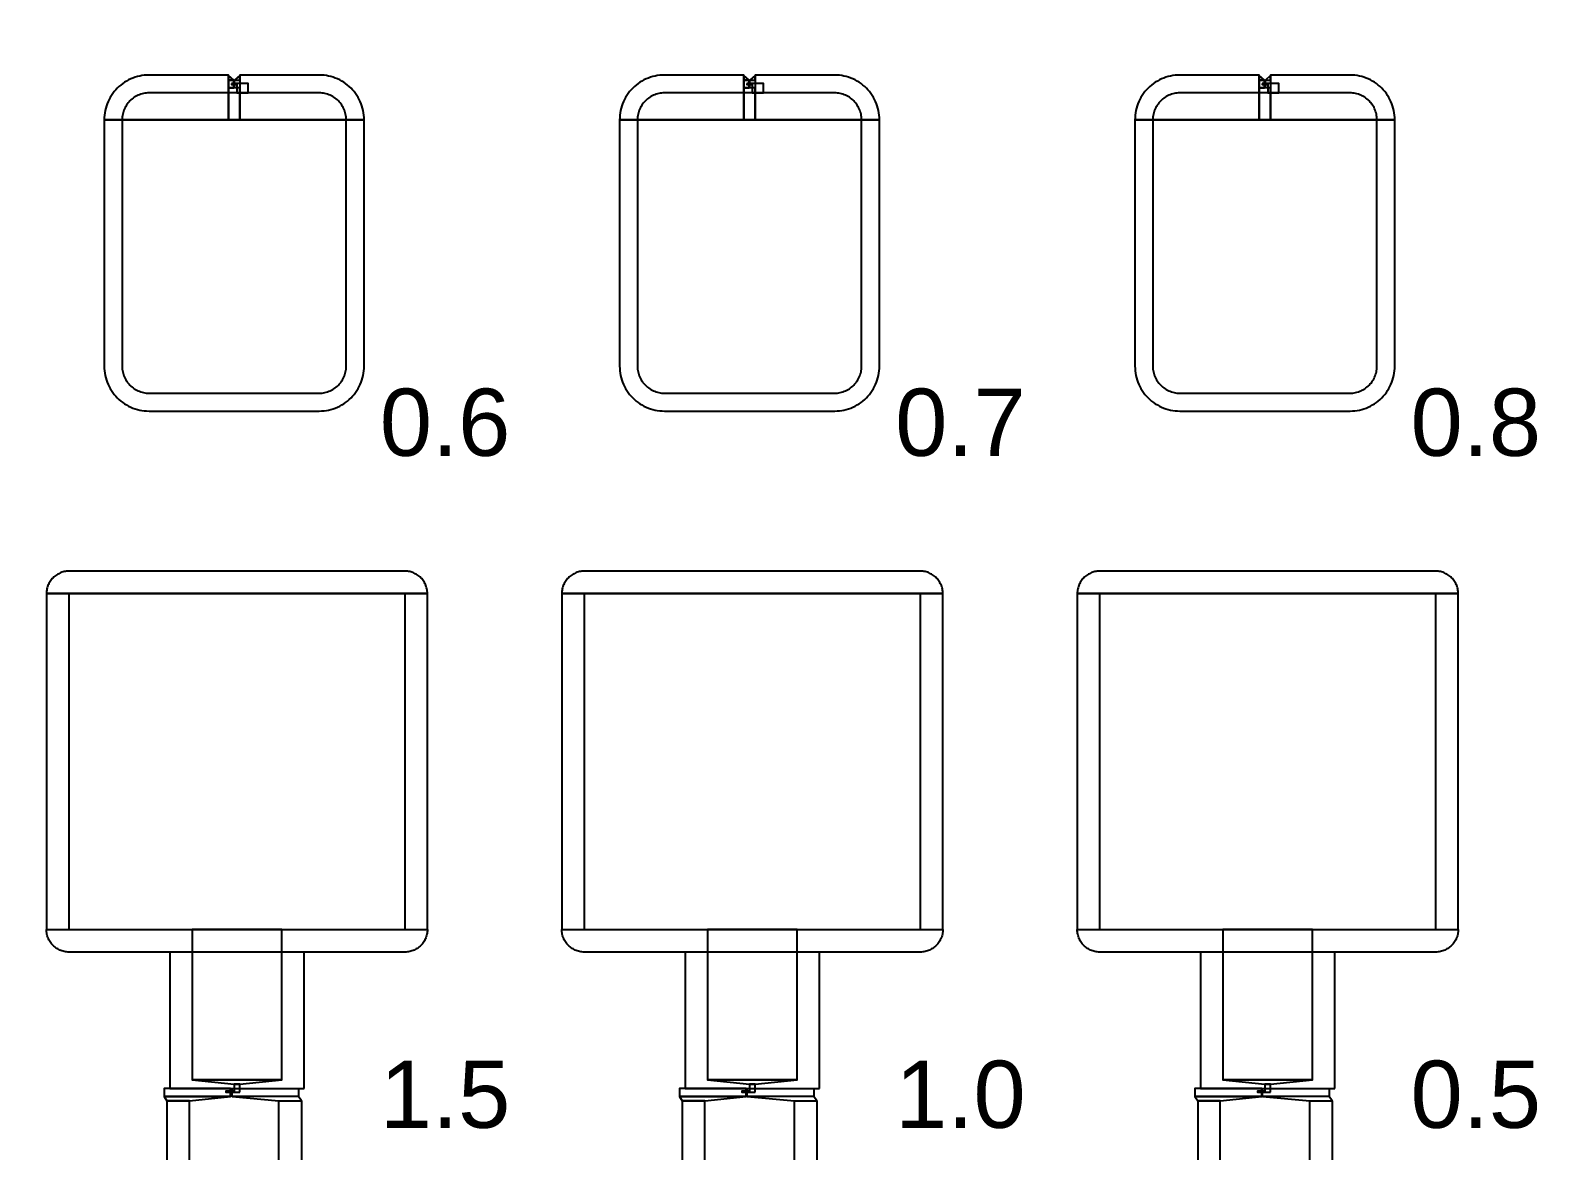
# Model space of a CAD drawing. Extents: x -50000 to 50000, y -50000 to 50000.
# Drawn here: x -33752 to -32402, y -19060 to -18060 of the extents above; entities that cross this region are included whole.
import ezdxf

# ---------------------------------------------------------------- set-up
doc = ezdxf.new("R2010")
doc.units = 0
doc.layers.get('0').update_dxf_attribs({"linetype": 'CONTINUOUS'})
for name, color, linetype in [('BASEMETAL', 4, 'CONTINUOUS'), ('FRAME', 8, 'CONTINUOUS'), ('MARKERS', 2, 'CONTINUOUS'), ('SECONDLAYER', 6, 'CONTINUOUS')]:
    doc.layers.add(name, color=color, linetype=linetype)
doc.styles.get("Standard").update_dxf_attribs({"font": 'arial.ttf'})

# ---------------------------------------------------------------- blocks, each defined once
blk = doc.blocks.new('CHIP_JARRAY')
for points in [[(2269.5, 3360), (2325, 3360), (2325, 3400), (2254, 3400), (2251.9, 3399.9), (2249.8, 3399.8), (2247.7, 3399.5), (2245.7, 3399.1), (2243.6, 3398.6), (2241.6, 3398), (2239.7, 3397.3), (2237.7, 3396.5), (2235.8, 3395.6), (2234, 3394.6), (2232.2, 3393.5), (2230.5, 3392.4), (2228.8, 3391.1), (2227.2, 3389.7), (2225.7, 3388.3), (2224.3, 3386.8), (2222.9, 3385.2), (2221.6, 3383.5), (2220.5, 3381.8), (2219.4, 3380), (2218.4, 3378.2), (2217.5, 3376.3), (2216.7, 3374.3), (2216, 3372.4), (2215.4, 3370.4), (2214.9, 3368.3), (2214.5, 3366.3), (2214.2, 3364.2), (2214.1, 3362.1), (2214, 3360), (2214, 3360)], [(2329.7, 3395.5), (2325, 3399.5), (2325, 3399.5), (2325, 3395.5)], [(2329.7, 3388.5), (2329.7, 3395.5), (2325, 3395.5), (2325, 3388.5)], [(2335, 3360), (2335, 3388.5), (2325, 3388.5), (2325, 3360)], [(2335, 3395.5), (2335, 3399.5), (2335, 3399.5), (2330.3, 3395.5)], [(2330.3, 3388.5), (2330.3, 3395.5), (2335, 3395.5), (2335, 3388.5)], [(2390.5, 3360), (2446, 3360), (2446, 3360), (2445.9, 3362.1), (2445.8, 3364.2), (2445.5, 3366.3), (2445.1, 3368.3), (2444.6, 3370.4), (2444, 3372.4), (2443.3, 3374.3), (2442.5, 3376.3), (2441.6, 3378.2), (2440.6, 3380), (2439.5, 3381.8), (2438.4, 3383.5), (2437.1, 3385.2), (2435.7, 3386.8), (2434.3, 3388.3), (2432.8, 3389.7), (2431.2, 3391.1), (2429.5, 3392.4), (2427.8, 3393.5), (2426, 3394.6), (2424.2, 3395.6), (2422.3, 3396.5), (2420.3, 3397.3), (2418.4, 3398), (2416.4, 3398.6), (2414.3, 3399.1), (2412.3, 3399.5), (2410.2, 3399.8), (2408.1, 3399.9), (2406, 3400), (2335, 3400), (2335, 3360)], [(2729.5, 3360), (2785, 3360), (2785, 3400), (2714, 3400), (2711.9, 3399.9), (2709.8, 3399.8), (2707.7, 3399.5), (2705.7, 3399.1), (2703.6, 3398.6), (2701.6, 3398), (2699.7, 3397.3), (2697.7, 3396.5), (2695.8, 3395.6), (2694, 3394.6), (2692.2, 3393.5), (2690.5, 3392.4), (2688.8, 3391.1), (2687.2, 3389.7), (2685.7, 3388.3), (2684.3, 3386.8), (2682.9, 3385.2), (2681.6, 3383.5), (2680.5, 3381.8), (2679.4, 3380), (2678.4, 3378.2), (2677.5, 3376.3), (2676.7, 3374.3), (2676, 3372.4), (2675.4, 3370.4), (2674.9, 3368.3), (2674.5, 3366.3), (2674.2, 3364.2), (2674.1, 3362.1), (2674, 3360), (2674, 3360)], [(2789.7, 3395.5), (2785, 3399.5), (2785, 3399.5), (2785, 3395.5)], [(2789.7, 3388.5), (2789.7, 3395.5), (2785, 3395.5), (2785, 3388.5)], [(2795, 3360), (2795, 3388.5), (2785, 3388.5), (2785, 3360)], [(2795, 3395.5), (2795, 3399.5), (2795, 3399.5), (2790.3, 3395.5)], [(2790.3, 3388.5), (2790.3, 3395.5), (2795, 3395.5), (2795, 3388.5)], [(2850.5, 3360), (2906, 3360), (2906, 3360), (2905.9, 3362.1), (2905.8, 3364.2), (2905.5, 3366.3), (2905.1, 3368.3), (2904.6, 3370.4), (2904, 3372.4), (2903.3, 3374.3), (2902.5, 3376.3), (2901.6, 3378.2), (2900.6, 3380), (2899.5, 3381.8), (2898.4, 3383.5), (2897.1, 3385.2), (2895.7, 3386.8), (2894.3, 3388.3), (2892.8, 3389.7), (2891.2, 3391.1), (2889.5, 3392.4), (2887.8, 3393.5), (2886, 3394.6), (2884.2, 3395.6), (2882.3, 3396.5), (2880.3, 3397.3), (2878.4, 3398), (2876.4, 3398.6), (2874.3, 3399.1), (2872.3, 3399.5), (2870.2, 3399.8), (2868.1, 3399.9), (2866, 3400), (2795, 3400), (2795, 3360)], [(3189.5, 3360), (3245, 3360), (3245, 3400), (3174, 3400), (3171.9, 3399.9), (3169.8, 3399.8), (3167.7, 3399.5), (3165.7, 3399.1), (3163.6, 3398.6), (3161.6, 3398), (3159.7, 3397.3), (3157.7, 3396.5), (3155.8, 3395.6), (3154, 3394.6), (3152.2, 3393.5), (3150.5, 3392.4), (3148.8, 3391.1), (3147.2, 3389.7), (3145.7, 3388.3), (3144.3, 3386.8), (3142.9, 3385.2), (3141.6, 3383.5), (3140.5, 3381.8), (3139.4, 3380), (3138.4, 3378.2), (3137.5, 3376.3), (3136.7, 3374.3), (3136, 3372.4), (3135.4, 3370.4), (3134.9, 3368.3), (3134.5, 3366.3), (3134.2, 3364.2), (3134.1, 3362.1), (3134, 3360), (3134, 3360)], [(3249.6, 3395.5), (3245, 3399.5), (3245, 3399.5), (3245, 3395.5)], [(3249.6, 3388.5), (3249.6, 3395.5), (3245, 3395.5), (3245, 3388.5)], [(3255, 3360), (3255, 3388.5), (3245, 3388.5), (3245, 3360)], [(3255, 3395.5), (3255, 3399.5), (3255, 3399.5), (3250.4, 3395.5)], [(3250.4, 3388.5), (3250.4, 3395.5), (3255, 3395.5), (3255, 3388.5)], [(3310.5, 3360), (3366, 3360), (3366, 3360), (3365.9, 3362.1), (3365.8, 3364.2), (3365.5, 3366.3), (3365.1, 3368.3), (3364.6, 3370.4), (3364, 3372.4), (3363.3, 3374.3), (3362.5, 3376.3), (3361.6, 3378.2), (3360.6, 3380), (3359.5, 3381.8), (3358.4, 3383.5), (3357.1, 3385.2), (3355.7, 3386.8), (3354.3, 3388.3), (3352.8, 3389.7), (3351.2, 3391.1), (3349.5, 3392.4), (3347.8, 3393.5), (3346, 3394.6), (3344.2, 3395.6), (3342.3, 3396.5), (3340.3, 3397.3), (3338.4, 3398), (3336.4, 3398.6), (3334.3, 3399.1), (3332.3, 3399.5), (3330.2, 3399.8), (3328.1, 3399.9), (3326, 3400), (3255, 3400), (3255, 3360)], [(2330, 3100), (2406, 3100), (2408.1, 3100.1), (2410.2, 3100.2), (2412.3, 3100.5), (2414.3, 3100.9), (2416.4, 3101.4), (2418.4, 3102), (2420.3, 3102.7), (2422.3, 3103.5), (2424.2, 3104.4), (2426, 3105.4), (2427.8, 3106.5), (2429.5, 3107.6), (2431.2, 3108.9), (2432.8, 3110.3), (2434.3, 3111.7), (2435.7, 3113.2), (2437.1, 3114.8), (2438.4, 3116.5), (2439.5, 3118.2), (2440.6, 3120), (2441.6, 3121.8), (2442.5, 3123.7), (2443.3, 3125.7), (2444, 3127.6), (2444.6, 3129.6), (2445.1, 3131.7), (2445.5, 3133.7), (2445.8, 3135.8), (2445.9, 3137.9), (2446, 3140), (2446, 3360), (2214, 3360), (2214, 3140), (2214.1, 3137.9), (2214.2, 3135.8), (2214.5, 3133.7), (2214.9, 3131.7), (2215.4, 3129.6), (2216, 3127.6), (2216.7, 3125.7), (2217.5, 3123.7), (2218.4, 3121.8), (2219.4, 3120), (2220.5, 3118.2), (2221.6, 3116.5), (2222.9, 3114.8), (2224.3, 3113.2), (2225.7, 3111.7), (2227.2, 3110.3), (2228.8, 3108.9), (2230.5, 3107.6), (2232.2, 3106.5), (2234, 3105.4), (2235.8, 3104.4), (2237.7, 3103.5), (2239.7, 3102.7), (2241.6, 3102), (2243.6, 3101.4), (2245.7, 3100.9), (2247.7, 3100.5), (2249.8, 3100.2), (2251.9, 3100.1), (2254, 3100)], [(2790, 3100), (2866, 3100), (2868.1, 3100.1), (2870.2, 3100.2), (2872.3, 3100.5), (2874.3, 3100.9), (2876.4, 3101.4), (2878.4, 3102), (2880.3, 3102.7), (2882.3, 3103.5), (2884.2, 3104.4), (2886, 3105.4), (2887.8, 3106.5), (2889.5, 3107.6), (2891.2, 3108.9), (2892.8, 3110.3), (2894.3, 3111.7), (2895.7, 3113.2), (2897.1, 3114.8), (2898.4, 3116.5), (2899.5, 3118.2), (2900.6, 3120), (2901.6, 3121.8), (2902.5, 3123.7), (2903.3, 3125.7), (2904, 3127.6), (2904.6, 3129.6), (2905.1, 3131.7), (2905.5, 3133.7), (2905.8, 3135.8), (2905.9, 3137.9), (2906, 3140), (2906, 3360), (2674, 3360), (2674, 3140), (2674.1, 3137.9), (2674.2, 3135.8), (2674.5, 3133.7), (2674.9, 3131.7), (2675.4, 3129.6), (2676, 3127.6), (2676.7, 3125.7), (2677.5, 3123.7), (2678.4, 3121.8), (2679.4, 3120), (2680.5, 3118.2), (2681.6, 3116.5), (2682.9, 3114.8), (2684.3, 3113.2), (2685.7, 3111.7), (2687.2, 3110.3), (2688.8, 3108.9), (2690.5, 3107.6), (2692.2, 3106.5), (2694, 3105.4), (2695.8, 3104.4), (2697.7, 3103.5), (2699.7, 3102.7), (2701.6, 3102), (2703.6, 3101.4), (2705.7, 3100.9), (2707.7, 3100.5), (2709.8, 3100.2), (2711.9, 3100.1), (2714, 3100)], [(3250, 3100), (3326, 3100), (3328.1, 3100.1), (3330.2, 3100.2), (3332.3, 3100.5), (3334.3, 3100.9), (3336.4, 3101.4), (3338.4, 3102), (3340.3, 3102.7), (3342.3, 3103.5), (3344.2, 3104.4), (3346, 3105.4), (3347.8, 3106.5), (3349.5, 3107.6), (3351.2, 3108.9), (3352.8, 3110.3), (3354.3, 3111.7), (3355.7, 3113.2), (3357.1, 3114.8), (3358.4, 3116.5), (3359.5, 3118.2), (3360.6, 3120), (3361.6, 3121.8), (3362.5, 3123.7), (3363.3, 3125.7), (3364, 3127.6), (3364.6, 3129.6), (3365.1, 3131.7), (3365.5, 3133.7), (3365.8, 3135.8), (3365.9, 3137.9), (3366, 3140), (3366, 3360), (3134, 3360), (3134, 3140), (3134.1, 3137.9), (3134.2, 3135.8), (3134.5, 3133.7), (3134.9, 3131.7), (3135.4, 3129.6), (3136, 3127.6), (3136.7, 3125.7), (3137.5, 3123.7), (3138.4, 3121.8), (3139.4, 3120), (3140.5, 3118.2), (3141.6, 3116.5), (3142.9, 3114.8), (3144.3, 3113.2), (3145.7, 3111.7), (3147.2, 3110.3), (3148.8, 3108.9), (3150.5, 3107.6), (3152.2, 3106.5), (3154, 3105.4), (3155.8, 3104.4), (3157.7, 3103.5), (3159.7, 3102.7), (3161.6, 3102), (3163.6, 3101.4), (3165.7, 3100.9), (3167.7, 3100.5), (3169.8, 3100.2), (3171.9, 3100.1), (3174, 3100)], [(2332.5, 2937), (2502.5, 2937), (2502.5, 2937), (2502.5, 2938), (2502.4, 2939.1), (2502.3, 2940.1), (2502.1, 2941.2), (2501.8, 2942.2), (2501.5, 2943.2), (2501.2, 2944.2), (2500.8, 2945.1), (2500.3, 2946.1), (2499.8, 2947), (2499.3, 2947.9), (2498.7, 2948.8), (2498, 2949.6), (2497.4, 2950.4), (2496.6, 2951.1), (2495.9, 2951.9), (2495.1, 2952.5), (2494.3, 2953.2), (2493.4, 2953.8), (2492.5, 2954.3), (2491.6, 2954.8), (2490.6, 2955.3), (2489.7, 2955.7), (2488.7, 2956), (2487.7, 2956.3), (2486.7, 2956.6), (2485.6, 2956.8), (2484.6, 2956.9), (2483.5, 2957), (2482.5, 2957), (2182.5, 2957), (2181.5, 2957), (2180.4, 2956.9), (2179.4, 2956.8), (2178.3, 2956.6), (2177.3, 2956.3), (2176.3, 2956), (2175.3, 2955.7), (2174.4, 2955.3), (2173.4, 2954.8), (2172.5, 2954.3), (2171.6, 2953.8), (2170.7, 2953.2), (2169.9, 2952.5), (2169.1, 2951.9), (2168.4, 2951.1), (2167.6, 2950.4), (2167, 2949.6), (2166.3, 2948.8), (2165.7, 2947.9), (2165.2, 2947), (2164.7, 2946.1), (2164.2, 2945.1), (2163.8, 2944.2), (2163.5, 2943.2), (2163.2, 2942.2), (2162.9, 2941.2), (2162.7, 2940.1), (2162.6, 2939.1), (2162.5, 2938), (2162.5, 2937), (2162.5, 2937)], [(2792.5, 2937), (2962.5, 2937), (2962.5, 2937), (2962.5, 2938), (2962.4, 2939.1), (2962.3, 2940.1), (2962.1, 2941.2), (2961.8, 2942.2), (2961.5, 2943.2), (2961.2, 2944.2), (2960.8, 2945.1), (2960.3, 2946.1), (2959.8, 2947), (2959.3, 2947.9), (2958.7, 2948.8), (2958, 2949.6), (2957.4, 2950.4), (2956.6, 2951.1), (2955.9, 2951.9), (2955.1, 2952.5), (2954.3, 2953.2), (2953.4, 2953.8), (2952.5, 2954.3), (2951.6, 2954.8), (2950.6, 2955.3), (2949.7, 2955.7), (2948.7, 2956), (2947.7, 2956.3), (2946.7, 2956.6), (2945.6, 2956.8), (2944.6, 2956.9), (2943.5, 2957), (2942.5, 2957), (2642.5, 2957), (2641.5, 2957), (2640.4, 2956.9), (2639.4, 2956.8), (2638.3, 2956.6), (2637.3, 2956.3), (2636.3, 2956), (2635.3, 2955.7), (2634.4, 2955.3), (2633.4, 2954.8), (2632.5, 2954.3), (2631.6, 2953.8), (2630.7, 2953.2), (2629.9, 2952.5), (2629.1, 2951.9), (2628.4, 2951.1), (2627.6, 2950.4), (2627, 2949.6), (2626.3, 2948.8), (2625.7, 2947.9), (2625.2, 2947), (2624.7, 2946.1), (2624.2, 2945.1), (2623.8, 2944.2), (2623.5, 2943.2), (2623.2, 2942.2), (2622.9, 2941.2), (2622.7, 2940.1), (2622.6, 2939.1), (2622.5, 2938), (2622.5, 2937), (2622.5, 2937)], [(3252.5, 2937), (3422.5, 2937), (3422.5, 2937), (3422.5, 2938), (3422.4, 2939.1), (3422.3, 2940.1), (3422.1, 2941.2), (3421.8, 2942.2), (3421.5, 2943.2), (3421.2, 2944.2), (3420.8, 2945.1), (3420.3, 2946.1), (3419.8, 2947), (3419.3, 2947.9), (3418.7, 2948.8), (3418, 2949.6), (3417.4, 2950.4), (3416.6, 2951.1), (3415.9, 2951.9), (3415.1, 2952.5), (3414.3, 2953.2), (3413.4, 2953.8), (3412.5, 2954.3), (3411.6, 2954.8), (3410.6, 2955.3), (3409.7, 2955.7), (3408.7, 2956), (3407.7, 2956.3), (3406.7, 2956.6), (3405.6, 2956.8), (3404.6, 2956.9), (3403.5, 2957), (3402.5, 2957), (3102.5, 2957), (3101.5, 2957), (3100.4, 2956.9), (3099.4, 2956.8), (3098.3, 2956.6), (3097.3, 2956.3), (3096.3, 2956), (3095.3, 2955.7), (3094.4, 2955.3), (3093.4, 2954.8), (3092.5, 2954.3), (3091.6, 2953.8), (3090.7, 2953.2), (3089.9, 2952.5), (3089.1, 2951.9), (3088.4, 2951.1), (3087.6, 2950.4), (3087, 2949.6), (3086.3, 2948.8), (3085.7, 2947.9), (3085.2, 2947), (3084.7, 2946.1), (3084.2, 2945.1), (3083.8, 2944.2), (3083.5, 2943.2), (3083.2, 2942.2), (3082.9, 2941.2), (3082.7, 2940.1), (3082.6, 2939.1), (3082.5, 2938), (3082.5, 2937), (3082.5, 2937)], [(2502.5, 2637), (2502.5, 2937), (2162.5, 2937), (2162.5, 2637)], [(2962.5, 2637), (2962.5, 2937), (2622.5, 2937), (2622.5, 2637)], [(3422.5, 2637), (3422.5, 2937), (3082.5, 2937), (3082.5, 2637)], [(2332.5, 2637), (2502.5, 2637), (2502.5, 2637), (2502.5, 2636), (2502.4, 2634.9), (2502.3, 2633.9), (2502.1, 2632.8), (2501.8, 2631.8), (2501.5, 2630.8), (2501.2, 2629.8), (2500.8, 2628.9), (2500.3, 2627.9), (2499.8, 2627), (2499.3, 2626.1), (2498.7, 2625.2), (2498, 2624.4), (2497.4, 2623.6), (2496.6, 2622.9), (2495.9, 2622.1), (2495.1, 2621.5), (2494.3, 2620.8), (2493.4, 2620.2), (2492.5, 2619.7), (2491.6, 2619.2), (2490.6, 2618.7), (2489.7, 2618.3), (2488.7, 2618), (2487.7, 2617.7), (2486.7, 2617.4), (2485.6, 2617.2), (2484.6, 2617.1), (2483.5, 2617), (2482.5, 2617), (2182.5, 2617), (2181.5, 2617), (2180.4, 2617.1), (2179.4, 2617.2), (2178.3, 2617.4), (2177.3, 2617.7), (2176.3, 2618), (2175.3, 2618.3), (2174.4, 2618.7), (2173.4, 2619.2), (2172.5, 2619.7), (2171.6, 2620.2), (2170.7, 2620.8), (2169.9, 2621.5), (2169.1, 2622.1), (2168.4, 2622.9), (2167.6, 2623.6), (2167, 2624.4), (2166.3, 2625.2), (2165.7, 2626.1), (2165.2, 2627), (2164.7, 2627.9), (2164.2, 2628.9), (2163.8, 2629.8), (2163.5, 2630.8), (2163.2, 2631.8), (2162.9, 2632.8), (2162.7, 2633.9), (2162.6, 2634.9), (2162.5, 2636), (2162.5, 2637), (2162.5, 2637)], [(2792.5, 2637), (2962.5, 2637), (2962.5, 2637), (2962.5, 2636), (2962.4, 2634.9), (2962.3, 2633.9), (2962.1, 2632.8), (2961.8, 2631.8), (2961.5, 2630.8), (2961.2, 2629.8), (2960.8, 2628.9), (2960.3, 2627.9), (2959.8, 2627), (2959.3, 2626.1), (2958.7, 2625.2), (2958, 2624.4), (2957.4, 2623.6), (2956.6, 2622.9), (2955.9, 2622.1), (2955.1, 2621.5), (2954.3, 2620.8), (2953.4, 2620.2), (2952.5, 2619.7), (2951.6, 2619.2), (2950.6, 2618.7), (2949.7, 2618.3), (2948.7, 2618), (2947.7, 2617.7), (2946.7, 2617.4), (2945.6, 2617.2), (2944.6, 2617.1), (2943.5, 2617), (2942.5, 2617), (2642.5, 2617), (2641.5, 2617), (2640.4, 2617.1), (2639.4, 2617.2), (2638.3, 2617.4), (2637.3, 2617.7), (2636.3, 2618), (2635.3, 2618.3), (2634.4, 2618.7), (2633.4, 2619.2), (2632.5, 2619.7), (2631.6, 2620.2), (2630.7, 2620.8), (2629.9, 2621.5), (2629.1, 2622.1), (2628.4, 2622.9), (2627.6, 2623.6), (2627, 2624.4), (2626.3, 2625.2), (2625.7, 2626.1), (2625.2, 2627), (2624.7, 2627.9), (2624.2, 2628.9), (2623.8, 2629.8), (2623.5, 2630.8), (2623.2, 2631.8), (2622.9, 2632.8), (2622.7, 2633.9), (2622.6, 2634.9), (2622.5, 2636), (2622.5, 2637), (2622.5, 2637)], [(3252.5, 2637), (3422.5, 2637), (3422.5, 2637), (3422.5, 2636), (3422.4, 2634.9), (3422.3, 2633.9), (3422.1, 2632.8), (3421.8, 2631.8), (3421.5, 2630.8), (3421.2, 2629.8), (3420.8, 2628.9), (3420.3, 2627.9), (3419.8, 2627), (3419.3, 2626.1), (3418.7, 2625.2), (3418, 2624.4), (3417.4, 2623.6), (3416.6, 2622.9), (3415.9, 2622.1), (3415.1, 2621.5), (3414.3, 2620.8), (3413.4, 2620.2), (3412.5, 2619.7), (3411.6, 2619.2), (3410.6, 2618.7), (3409.7, 2618.3), (3408.7, 2618), (3407.7, 2617.7), (3406.7, 2617.4), (3405.6, 2617.2), (3404.6, 2617.1), (3403.5, 2617), (3402.5, 2617), (3102.5, 2617), (3101.5, 2617), (3100.4, 2617.1), (3099.4, 2617.2), (3098.3, 2617.4), (3097.3, 2617.7), (3096.3, 2618), (3095.3, 2618.3), (3094.4, 2618.7), (3093.4, 2619.2), (3092.5, 2619.7), (3091.6, 2620.2), (3090.7, 2620.8), (3089.9, 2621.5), (3089.1, 2622.1), (3088.4, 2622.9), (3087.6, 2623.6), (3087, 2624.4), (3086.3, 2625.2), (3085.7, 2626.1), (3085.2, 2627), (3084.7, 2627.9), (3084.2, 2628.9), (3083.8, 2629.8), (3083.5, 2630.8), (3083.2, 2631.8), (3082.9, 2632.8), (3082.7, 2633.9), (3082.6, 2634.9), (3082.5, 2636), (3082.5, 2637), (3082.5, 2637)], [(2392.5, 2495), (2392.5, 2617), (2272.5, 2617), (2272.5, 2495)], [(2852.5, 2495), (2852.5, 2617), (2732.5, 2617), (2732.5, 2495)], [(3312.5, 2495), (3312.5, 2617), (3192.5, 2617), (3192.5, 2495)], [(2326.8, 2488), (2326.8, 2495), (2267.5, 2495), (2267.5, 2488)], [(2290, 2484), (2326.8, 2488), (2267.5, 2488), (2270, 2484)], [(2290, 2370), (2290, 2484), (2270, 2484), (2270, 2370)], [(2328.2, 2488), (2328.2, 2495), (2387.5, 2495), (2387.5, 2488)], [(2390, 2484), (2387.5, 2488), (2328.2, 2488), (2370, 2484)], [(2370, 2370), (2370, 2484), (2390, 2484), (2390, 2370)], [(2787, 2488), (2787, 2495), (2727.5, 2495), (2727.5, 2488)], [(2750, 2484), (2787, 2488), (2727.5, 2488), (2730, 2484)], [(2750, 2370), (2750, 2484), (2730, 2484), (2730, 2370)], [(2788, 2488), (2788, 2495), (2847.5, 2495), (2847.5, 2488)], [(2850, 2484), (2847.5, 2488), (2788, 2488), (2830, 2484)], [(2830, 2370), (2830, 2484), (2850, 2484), (2850, 2370)], [(3247.2, 2488), (3247.2, 2495), (3187.5, 2495), (3187.5, 2488)], [(3210, 2484), (3247.2, 2488), (3187.5, 2488), (3190, 2484)], [(3210, 2370), (3210, 2484), (3190, 2484), (3190, 2370)], [(3247.8, 2488), (3247.8, 2495), (3307.5, 2495), (3307.5, 2488)], [(3310, 2484), (3307.5, 2488), (3247.8, 2488), (3290, 2484)], [(3290, 2370), (3290, 2484), (3310, 2484), (3310, 2370)]]:
    blk.add_lwpolyline(points, close=True)
at = {"layer": 'SECONDLAYER'}
for points in [[(2327.5, 3392.3), (2327.5, 3391.7), (2329.7, 3391.7), (2329.7, 3392.3)], [(2329.7, 3392.3), (2329.7, 3391.7), (2330.3, 3391.7), (2330.3, 3392.3)], [(2330.3, 3392.3), (2330.3, 3391.7), (2332.5, 3391.7), (2332.5, 3392.3)], [(2332.5, 3392.3), (2332.5, 3384), (2342.5, 3384), (2342.5, 3392.3)], [(2787.5, 3392.3), (2787.5, 3391.7), (2789.7, 3391.7), (2789.7, 3392.3)], [(2789.7, 3392.3), (2789.7, 3391.7), (2790.3, 3391.7), (2790.3, 3392.3)], [(2790.3, 3392.3), (2790.3, 3391.7), (2792.5, 3391.7), (2792.5, 3392.3)], [(2792.5, 3392.3), (2792.5, 3384), (2802.5, 3384), (2802.5, 3392.3)], [(3247.5, 3392.3), (3247.5, 3391.7), (3249.6, 3391.7), (3249.6, 3392.3)], [(3249.6, 3392.3), (3249.6, 3391.7), (3250.4, 3391.7), (3250.4, 3392.3)], [(3250.4, 3392.3), (3250.4, 3391.7), (3252.5, 3391.7), (3252.5, 3392.3)], [(3252.5, 3392.3), (3252.5, 3384), (3262.5, 3384), (3262.5, 3392.3)], [(2330, 3384), (2254, 3384), (2252.7, 3384), (2251.5, 3383.9), (2250.2, 3383.7), (2249, 3383.5), (2247.8, 3383.2), (2246.6, 3382.8), (2245.4, 3382.4), (2244.2, 3381.9), (2243.1, 3381.4), (2242, 3380.8), (2240.9, 3380.1), (2239.9, 3379.4), (2238.9, 3378.7), (2237.9, 3377.8), (2237, 3377), (2236.2, 3376.1), (2235.3, 3375.1), (2234.6, 3374.1), (2233.9, 3373.1), (2233.2, 3372), (2232.6, 3370.9), (2232.1, 3369.8), (2231.6, 3368.6), (2231.2, 3367.4), (2230.8, 3366.2), (2230.5, 3365), (2230.3, 3363.8), (2230.1, 3362.5), (2230, 3361.3), (2230, 3360), (2230, 3140), (2230, 3138.7), (2230.1, 3137.5), (2230.3, 3136.2), (2230.5, 3135), (2230.8, 3133.8), (2231.2, 3132.6), (2231.6, 3131.4), (2232.1, 3130.2), (2232.6, 3129.1), (2233.2, 3128), (2233.9, 3126.9), (2234.6, 3125.9), (2235.3, 3124.9), (2236.2, 3123.9), (2237, 3123), (2237.9, 3122.2), (2238.9, 3121.3), (2239.9, 3120.6), (2240.9, 3119.9), (2242, 3119.2), (2243.1, 3118.6), (2244.2, 3118.1), (2245.4, 3117.6), (2246.6, 3117.2), (2247.8, 3116.8), (2249, 3116.5), (2250.2, 3116.3), (2251.5, 3116.1), (2252.7, 3116), (2254, 3116), (2406, 3116), (2407.3, 3116), (2408.5, 3116.1), (2409.8, 3116.3), (2411, 3116.5), (2412.2, 3116.8), (2413.4, 3117.2), (2414.6, 3117.6), (2415.8, 3118.1), (2416.9, 3118.6), (2418, 3119.2), (2419.1, 3119.9), (2420.1, 3120.6), (2421.1, 3121.3), (2422.1, 3122.2), (2423, 3123), (2423.8, 3123.9), (2424.7, 3124.9), (2425.4, 3125.9), (2426.1, 3126.9), (2426.8, 3128), (2427.4, 3129.1), (2427.9, 3130.2), (2428.4, 3131.4), (2428.8, 3132.6), (2429.2, 3133.8), (2429.5, 3135), (2429.7, 3136.2), (2429.9, 3137.5), (2430, 3138.7), (2430, 3140), (2430, 3360), (2430, 3361.3), (2429.9, 3362.5), (2429.7, 3363.8), (2429.5, 3365), (2429.2, 3366.2), (2428.8, 3367.4), (2428.4, 3368.6), (2427.9, 3369.8), (2427.4, 3370.9), (2426.8, 3372), (2426.1, 3373.1), (2425.4, 3374.1), (2424.7, 3375.1), (2423.8, 3376.1), (2423, 3377), (2422.1, 3377.8), (2421.1, 3378.7), (2420.1, 3379.4), (2419.1, 3380.1), (2418, 3380.8), (2416.9, 3381.4), (2415.8, 3381.9), (2414.6, 3382.4), (2413.4, 3382.8), (2412.2, 3383.2), (2411, 3383.5), (2409.8, 3383.7), (2408.5, 3383.9), (2407.3, 3384), (2406, 3384)], [(2790, 3384), (2714, 3384), (2712.7, 3384), (2711.5, 3383.9), (2710.2, 3383.7), (2709, 3383.5), (2707.8, 3383.2), (2706.6, 3382.8), (2705.4, 3382.4), (2704.2, 3381.9), (2703.1, 3381.4), (2702, 3380.8), (2700.9, 3380.1), (2699.9, 3379.4), (2698.9, 3378.7), (2697.9, 3377.8), (2697, 3377), (2696.2, 3376.1), (2695.3, 3375.1), (2694.6, 3374.1), (2693.9, 3373.1), (2693.2, 3372), (2692.6, 3370.9), (2692.1, 3369.8), (2691.6, 3368.6), (2691.2, 3367.4), (2690.8, 3366.2), (2690.5, 3365), (2690.3, 3363.8), (2690.1, 3362.5), (2690, 3361.3), (2690, 3360), (2690, 3140), (2690, 3138.7), (2690.1, 3137.5), (2690.3, 3136.2), (2690.5, 3135), (2690.8, 3133.8), (2691.2, 3132.6), (2691.6, 3131.4), (2692.1, 3130.2), (2692.6, 3129.1), (2693.2, 3128), (2693.9, 3126.9), (2694.6, 3125.9), (2695.3, 3124.9), (2696.2, 3123.9), (2697, 3123), (2697.9, 3122.2), (2698.9, 3121.3), (2699.9, 3120.6), (2700.9, 3119.9), (2702, 3119.2), (2703.1, 3118.6), (2704.2, 3118.1), (2705.4, 3117.6), (2706.6, 3117.2), (2707.8, 3116.8), (2709, 3116.5), (2710.2, 3116.3), (2711.5, 3116.1), (2712.7, 3116), (2714, 3116), (2866, 3116), (2867.3, 3116), (2868.5, 3116.1), (2869.8, 3116.3), (2871, 3116.5), (2872.2, 3116.8), (2873.4, 3117.2), (2874.6, 3117.6), (2875.8, 3118.1), (2876.9, 3118.6), (2878, 3119.2), (2879.1, 3119.9), (2880.1, 3120.6), (2881.1, 3121.3), (2882.1, 3122.2), (2883, 3123), (2883.8, 3123.9), (2884.7, 3124.9), (2885.4, 3125.9), (2886.1, 3126.9), (2886.8, 3128), (2887.4, 3129.1), (2887.9, 3130.2), (2888.4, 3131.4), (2888.8, 3132.6), (2889.2, 3133.8), (2889.5, 3135), (2889.7, 3136.2), (2889.9, 3137.5), (2890, 3138.7), (2890, 3140), (2890, 3360), (2890, 3361.3), (2889.9, 3362.5), (2889.7, 3363.8), (2889.5, 3365), (2889.2, 3366.2), (2888.8, 3367.4), (2888.4, 3368.6), (2887.9, 3369.8), (2887.4, 3370.9), (2886.8, 3372), (2886.1, 3373.1), (2885.4, 3374.1), (2884.7, 3375.1), (2883.8, 3376.1), (2883, 3377), (2882.1, 3377.8), (2881.1, 3378.7), (2880.1, 3379.4), (2879.1, 3380.1), (2878, 3380.8), (2876.9, 3381.4), (2875.8, 3381.9), (2874.6, 3382.4), (2873.4, 3382.8), (2872.2, 3383.2), (2871, 3383.5), (2869.8, 3383.7), (2868.5, 3383.9), (2867.3, 3384), (2866, 3384)], [(3250, 3384), (3174, 3384), (3172.7, 3384), (3171.5, 3383.9), (3170.2, 3383.7), (3169, 3383.5), (3167.8, 3383.2), (3166.6, 3382.8), (3165.4, 3382.4), (3164.2, 3381.9), (3163.1, 3381.4), (3162, 3380.8), (3160.9, 3380.1), (3159.9, 3379.4), (3158.9, 3378.7), (3157.9, 3377.8), (3157, 3377), (3156.2, 3376.1), (3155.3, 3375.1), (3154.6, 3374.1), (3153.9, 3373.1), (3153.2, 3372), (3152.6, 3370.9), (3152.1, 3369.8), (3151.6, 3368.6), (3151.2, 3367.4), (3150.8, 3366.2), (3150.5, 3365), (3150.3, 3363.8), (3150.1, 3362.5), (3150, 3361.3), (3150, 3360), (3150, 3140), (3150, 3138.7), (3150.1, 3137.5), (3150.3, 3136.2), (3150.5, 3135), (3150.8, 3133.8), (3151.2, 3132.6), (3151.6, 3131.4), (3152.1, 3130.2), (3152.6, 3129.1), (3153.2, 3128), (3153.9, 3126.9), (3154.6, 3125.9), (3155.3, 3124.9), (3156.2, 3123.9), (3157, 3123), (3157.9, 3122.2), (3158.9, 3121.3), (3159.9, 3120.6), (3160.9, 3119.9), (3162, 3119.2), (3163.1, 3118.6), (3164.2, 3118.1), (3165.4, 3117.6), (3166.6, 3117.2), (3167.8, 3116.8), (3169, 3116.5), (3170.2, 3116.3), (3171.5, 3116.1), (3172.7, 3116), (3174, 3116), (3326, 3116), (3327.3, 3116), (3328.5, 3116.1), (3329.8, 3116.3), (3331, 3116.5), (3332.2, 3116.8), (3333.4, 3117.2), (3334.6, 3117.6), (3335.8, 3118.1), (3336.9, 3118.6), (3338, 3119.2), (3339.1, 3119.9), (3340.1, 3120.6), (3341.1, 3121.3), (3342.1, 3122.2), (3343, 3123), (3343.8, 3123.9), (3344.7, 3124.9), (3345.4, 3125.9), (3346.1, 3126.9), (3346.8, 3128), (3347.4, 3129.1), (3347.9, 3130.2), (3348.4, 3131.4), (3348.8, 3132.6), (3349.2, 3133.8), (3349.5, 3135), (3349.7, 3136.2), (3349.9, 3137.5), (3350, 3138.7), (3350, 3140), (3350, 3360), (3350, 3361.3), (3349.9, 3362.5), (3349.7, 3363.8), (3349.5, 3365), (3349.2, 3366.2), (3348.8, 3367.4), (3348.4, 3368.6), (3347.9, 3369.8), (3347.4, 3370.9), (3346.8, 3372), (3346.1, 3373.1), (3345.4, 3374.1), (3344.7, 3375.1), (3343.8, 3376.1), (3343, 3377), (3342.1, 3377.8), (3341.1, 3378.7), (3340.1, 3379.4), (3339.1, 3380.1), (3338, 3380.8), (3336.9, 3381.4), (3335.8, 3381.9), (3334.6, 3382.4), (3333.4, 3382.8), (3332.2, 3383.2), (3331, 3383.5), (3329.8, 3383.7), (3328.5, 3383.9), (3327.3, 3384), (3326, 3384)], [(2482.5, 2637), (2482.5, 2937), (2182.5, 2937), (2182.5, 2637)], [(2942.5, 2637), (2942.5, 2937), (2642.5, 2937), (2642.5, 2637)], [(3402.5, 2637), (3402.5, 2937), (3102.5, 2937), (3102.5, 2637)], [(2372.5, 2503), (2372.5, 2637), (2292.5, 2637), (2292.5, 2503)], [(2832.5, 2503), (2832.5, 2637), (2752.5, 2637), (2752.5, 2503)], [(3292.5, 2503), (3292.5, 2637), (3212.5, 2637), (3212.5, 2503)], [(2335, 2499), (2372.5, 2503), (2292.5, 2503), (2330, 2499)], [(2335, 2492), (2335, 2499), (2330, 2499), (2330, 2492)], [(2795, 2499), (2832.5, 2503), (2752.5, 2503), (2790, 2499)], [(2795, 2492), (2795, 2499), (2790, 2499), (2790, 2492)], [(3255, 2499), (3292.5, 2503), (3212.5, 2503), (3250, 2499)], [(3255, 2492), (3255, 2499), (3250, 2499), (3250, 2492)], [(2326.8, 2492), (2326.8, 2492.7), (2322.5, 2492.7), (2322.5, 2492)], [(2328.2, 2492), (2328.2, 2492.7), (2326.8, 2492.7), (2326.8, 2492)], [(2330, 2492), (2330, 2492.7), (2328.2, 2492.7), (2328.2, 2492)], [(2787, 2492), (2787, 2492.7), (2783, 2492.7), (2783, 2492)], [(2788, 2492), (2788, 2492.7), (2787, 2492.7), (2787, 2492)], [(2790, 2492), (2790, 2492.7), (2788, 2492.7), (2788, 2492)], [(3247.2, 2492), (3247.2, 2492.7), (3243.5, 2492.7), (3243.5, 2492)], [(3247.8, 2492), (3247.8, 2492.7), (3247.2, 2492.7), (3247.2, 2492)], [(3250, 2492), (3250, 2492.7), (3247.8, 2492.7), (3247.8, 2492)]]:
    blk.add_lwpolyline(points, close=True, dxfattribs=at)
at = {"layer": 'MARKERS'}
for s, p in [('0.6', (2460, 3060)), ('0.7', (2920, 3060)), ('0.8', (3380, 3060)), ('1.5', (2460, 2460)), ('1.0', (2920, 2460)), ('0.5', (3380, 2460))]:
    blk.add_text(s, height=60, dxfattribs=at).set_placement(p)

msp = doc.modelspace()

# ---------------------------------------------------------------- linework, layer by layer
at = {"layer": 'FRAME'}
for radius in [50000, 49500]:
    msp.add_circle((0, 0), radius, dxfattribs=at)

# ---------------------------------------------------------------- block references
at = {"layer": 'BASEMETAL'}
msp.add_blockref('CHIP_JARRAY', (-35900, -21500), dxfattribs=at)

doc.saveas('drawing.dxf')
